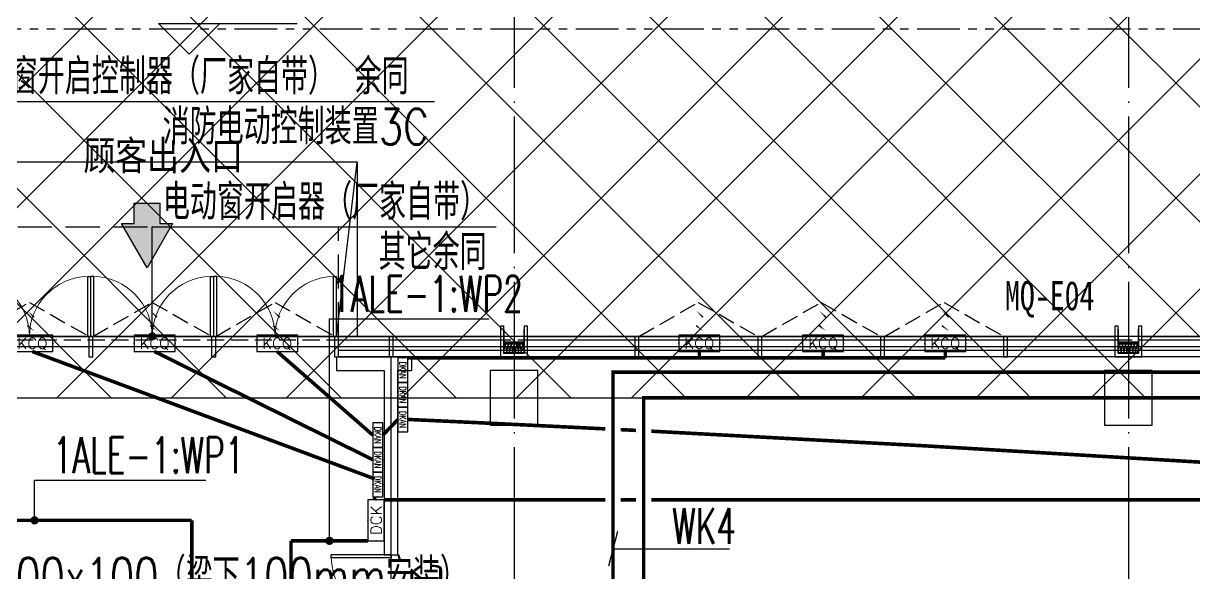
# Model space of a CAD drawing. Extents: x -233336 to 840473, y -28113 to 330904.
# Drawn here: x 25212 to 42356, y 23141 to 31182 of the extents above; entities that cross this region are included whole.
import ezdxf
from ezdxf.enums import TextEntityAlignment as Align
from ezdxf.xclip import XClip

# ---------------------------------------------------------------- set-up
doc = ezdxf.new("R2010")
doc.units = 0
doc.header["$LTSCALE"] = 1000
doc.header["$XCLIPFRAME"] = 2
for name, pattern in [('104-14# 核心筒$0$DOTE', [2.42, 2, -0.2, 0.02, -0.2]), ('14#楼幕墙$0$DASH', [0.35, 0.25, -0.1]), ('X-104 14#平面$0$$0$DASH', [0.35, 0.25, -0.1]), ('X-104 14#平面$0$PHANTOM2', [1.25, 0.625, -0.125, 0.125, -0.125, 0.125, -0.125])]:
    doc.linetypes.add(name, pattern=pattern)
doc.layers.get('0').update_dxf_attribs({"linetype": 'CONTINUOUS'})
doc.layers.get('Defpoints').update_dxf_attribs({"linetype": 'CONTINUOUS'})
for name, color, linetype in [('104-14# 核心筒$0$A_AXIS-轴线', 8, '104-14# 核心筒$0$DOTE'), ('104-14# 核心筒$0$A_STR-砼柱', 8, 'CONTINUOUS'), ('14#楼幕墙$0$A-C_玻璃幕墙', 8, 'CONTINUOUS'), ('14#楼幕墙$0$A-C_窗', 8, 'CONTINUOUS'), ('14#楼幕墙$0$A-C_门', 8, 'CONTINUOUS'), ('CABLETRAY_DIM', 80, 'CONTINUOUS'), ('DIM-动力', 80, 'CONTINUOUS'), ('DIM-插座', 80, 'CONTINUOUS'), ('EQUIP-动力', 80, 'CONTINUOUS'), ('WIRE-插座', 160, 'CONTINUOUS'), ('X-104 14#平面$0$01-标注_标高', 8, 'CONTINUOUS'), ('X-104 14#平面$0$02-TEXT_房间', 9, 'CONTINUOUS'), ('X-104 14#平面$0$02-TEXT_门窗', 9, 'CONTINUOUS'), ('X-104 14#平面$0$05-填充_天正', 8, 'CONTINUOUS'), ('X-104 14#平面$0$A-C_玻璃幕墙', 8, 'CONTINUOUS'), ('X-104 14#平面$0$A-C_门', 8, 'CONTINUOUS'), ('X-104 14#平面$0$A-E_楼梯', 8, 'CONTINUOUS'), ('X-104 14#平面$0$A-SUR_吊顶', 8, 'CONTINUOUS'), ('X-104 14#平面$0$A-TECH_结构', 8, 'CONTINUOUS'), ('X-104 14#平面$0$A_STR-砌块墙', 7, 'CONTINUOUS'), ('X-104 14#平面$0$DOOR_FIRE', 8, 'CONTINUOUS'), ('X-104 14#平面$0$DOOR_FIRE_TEXT', 7, 'CONTINUOUS')]:
    doc.layers.add(name, color=color, linetype=linetype)
doc.layers.add('X-104 14#平面$0$000套内', color=8, linetype='CONTINUOUS', lineweight=30)
doc.layers.add('X-104 14#平面$0$降板', color=8, linetype='CONTINUOUS', plot=False)
doc.styles.add('_TCH_DIM', font='ROMANS2', dxfattribs={"width": 0.8, "bigfont": 'HZDF2'})
doc.styles.add('_TEL_DIM', font='ROMANS2', dxfattribs={"width": 0.8, "height": 3.5, "bigfont": 'HZDF2'})
doc.styles.add('X-104 14#平面$0$_TCH_SPACE', font='STXIHEI.TTF', dxfattribs={"width": 0.8, "height": 5})
doc.styles.add('X-104 14#平面$0$_TCH_WINDOW', font='STXIHEI.TTF', dxfattribs={"width": 0.75, "height": 3.5})

# ---------------------------------------------------------------- blocks, each defined once
blk = doc.blocks.new('14#楼幕墙$0$A$C38D07553')
blk.add_lwpolyline([(-60, -300), (0, -300), (0, 0), (-60, 0)], close=True)
blk = doc.blocks.new('14#楼幕墙$0$$LinePat$岩棉板')
at = {"color": 0}
for p, q in [((0, -17), (12, -67)), ((12, -67), (24, -17))]:
    blk.add_line(p, q, dxfattribs=at)
for centre, start, end in [((12, -17), 0, 180), ((0, -67), 270, 0), ((24, -67), 180, 270)]:
    blk.add_arc(centre, 12, start, end, dxfattribs=at)
at = {"layer": 'Defpoints'}
blk.add_point((0, 0.1), dxfattribs=at)
at = {"layer": 'Defpoints', "color": 0}
blk.add_point((24, -84), dxfattribs=at)
blk = doc.blocks.new('*U155')
blk.add_lwpolyline([(300, 0), (0, 0), (0, 150), (300, 150)], close=True)
at = {"color": 8, "xscale": -1.785714284225998, "yscale": 1.782568518697715, "zscale": 1.782568518697715, "rotation": 180}
for p in [(0, 0), (43, 0), (86, 0), (129, 0), (171, 0), (214, 0), (257, 0)]:
    blk.add_blockref('14#楼幕墙$0$$LinePat$岩棉板', p, dxfattribs=at)
blk = doc.blocks.new('14#楼幕墙$0$A$C07E80D9E')
blk.add_lwpolyline([(-350, -50), (-50, -50), (-50, -450), (0, -450), (0, 0), (-400, 0), (-400, -450), (-350, -450)], close=True)
for points in [[(-50, -200), (-350, -200)], [(-50, -220), (-350, -220)]]:
    blk.add_lwpolyline(points)
at = {"layer": '14#楼幕墙$0$A-C_玻璃幕墙', "rotation": 180}
blk.add_blockref('*U155', (-50, -50), dxfattribs=at)
blk = doc.blocks.new('14#楼幕墙$0$A$C385D642F')
for p, q in [((32250, 27600), (32250, 27250)), ((32550, 27250), (32550, 27600)), ((41250, 27600), (41250, 27250)), ((41550, 27250), (41550, 27600))]:
    blk.add_line(p, q)
at = {"rotation": 180}
for p in [(32200, 27200), (41200, 27200)]:
    blk.add_blockref('14#楼幕墙$0$A$C07E80D9E', p, dxfattribs=at)
for p in [(26230, 27500), (28030, 27500), (29830, 27500), (30630, 27500), (34230, 27500), (36030, 27500), (37830, 27500), (39630, 27500)]:
    blk.add_blockref('14#楼幕墙$0$A$C38D07553', p)
blk = doc.blocks.new('14#楼幕墙$0$A$C22714246')
at = {"linetype": '14#楼幕墙$0$DASH'}
blk.add_lwpolyline([(1740, 497), (870, 0), (0, 497)], dxfattribs=at)
at = {"layer": '14#楼幕墙$0$A-C_玻璃幕墙', "color": 1}
blk.add_lwpolyline([(899, 122, 0, 25, 0), (802, 217, 0, 0, 0), (900, 340, 25, 0, 0), (796, 422, 0, 0, 0)], format="xyseb", dxfattribs=at)
blk = doc.blocks.new('14#楼幕墙$0$$DorLib2D$00000002')
for p, q in [((-0.5, 0), (-0.5, 0.4875)), ((-0.475, 0.4875), (-0.5, 0.4875)), ((-0.475, 0), (-0.475, 0.4875)), ((0.475, 0), (0.475, 0.4875)), ((0.475, 0.4875), (0.5, 0.4875)), ((0.5, 0), (0.5, 0.4875)), ((-0.5, 0), (-0.475, 0)), ((0.5, 0), (0.475, 0))]:
    blk.add_line(p, q)
at = {"lineweight": 13}
for centre, start, end in [((-0.4875, 0), 0, 88.53072), ((0.4875, 0), 91.46928, 180)]:
    blk.add_arc(centre, 0.4875, start, end, dxfattribs=at)
blk = doc.blocks.new('14#楼幕墙')
at = {"layer": '14#楼幕墙$0$A-C_玻璃幕墙'}
for p, q in [((29830, 26400), (53970, 26400)), ((53970, 26300), (29830, 26300))]:
    blk.add_line(p, q, dxfattribs=at)
at = {"layer": '14#楼幕墙$0$A-C_玻璃幕墙', "linetype": '14#楼幕墙$0$DASH', "ltscale": 2}
blk.add_lwpolyline([(24370, 26600), (29830, 26600), (29830, 28200), (24370, 28200)], close=True, dxfattribs=at)
at = {"layer": '14#楼幕墙$0$A-C_玻璃幕墙'}
for points in [[(23600, 26600), (32200, 26600)], [(32600, 26600), (41200, 26600)], [(41600, 26600), (50200, 26600)], [(29830, 26550), (32200, 26550)], [(32600, 26550), (41200, 26550)], [(41600, 26550), (50200, 26550)]]:
    blk.add_lwpolyline(points, dxfattribs=at)
blk.add_blockref('14#楼幕墙$0$A$C385D642F', (0, -900), dxfattribs=at)
at = {"layer": '14#楼幕墙$0$A-C_窗', "rotation": 180}
for p in [(26170, 27097), (27970, 27097), (29770, 27097), (35970, 27097), (37770, 27097), (39570, 27097)]:
    blk.add_blockref('14#楼幕墙$0$A$C22714246', p, dxfattribs=at)
at = {"layer": '14#楼幕墙$0$A-C_门', "xscale": -1800, "yscale": 1800, "zscale": 100}
for p in [(25300, 26600), (27100, 26600), (28900, 26600)]:
    blk.add_blockref('14#楼幕墙$0$$DorLib2D$00000002', p, dxfattribs=at)
blk = doc.blocks.new('_FZHK')
blk.add_lwpolyline([(-0.5, -0.5), (0.5, -0.5), (0.5, 0.5), (-0.5, 0.5)], close=True)
blk = doc.blocks.new('104-14# 核心筒')
at = {"layer": '104-14# 核心筒$0$A_AXIS-轴线'}
for p, q in [((32400, 54018.4), (32400, -8545.1)), ((41400, 54018.4), (41400, -8545.1)), ((-24839, 25700), (120259.9, 25700))]:
    blk.add_line(p, q, dxfattribs=at)
at = {"layer": '104-14# 核心筒$0$A_STR-砼柱', "xscale": 700, "yscale": 800, "zscale": 800}
for p in [(32400, 25700), (41400, 25700)]:
    blk.add_blockref('_FZHK', p, dxfattribs=at)
blk = doc.blocks.new('X-104 14#平面$0$sfafd')
at = {"layer": 'X-104 14#平面$0$05-填充_天正'}
blk.add_hatch(color=256, dxfattribs=at).paths.add_polyline_path([(0, 0), (-143, -205), (-307, -90), (-379, -192), (-590, 261), (-92, 217), (-164, 115)])
blk.add_lwpolyline([(0, 0), (-143, -205), (-307, -90), (-379, -192), (-590, 261), (-92, 217), (-164, 115)], close=True, dxfattribs=at)
blk = doc.blocks.new('X-104 14#平面$0$$DorLib2D$00000002')
for p, q in [((-0.5, 0), (-0.5, 0.4875)), ((-0.475, 0.4875), (-0.5, 0.4875)), ((-0.475, 0), (-0.475, 0.4875)), ((0.475, 0), (0.475, 0.4875)), ((0.475, 0.4875), (0.5, 0.4875)), ((0.5, 0), (0.5, 0.4875)), ((-0.5, 0), (-0.475, 0)), ((0.5, 0), (0.475, 0))]:
    blk.add_line(p, q)
at = {"lineweight": 13}
for centre, start, end in [((-0.4875, 0), 0, 88.53072), ((0.4875, 0), 91.46928, 180)]:
    blk.add_arc(centre, 0.4875, start, end, dxfattribs=at)
blk = doc.blocks.new('X-104 14#平面')
at = {"layer": 'X-104 14#平面$0$降板'}
h = blk.add_hatch(dxfattribs=at)
h.set_pattern_fill('ANSI37', color=256, scale=750)
h.set_pattern_definition([(45, (0, 0), (-841.899, 841.899), []), (135, (0, 0), (-841.899, -841.899), [])])
h.paths.add_polyline_path([(83500, 40800), (86400, 48900), (86400, 51400), (77509.2, 51400), (58917.8, 35800), (-4608.4, 35800), (-12111.5, -2800), (112466, -2800), (116300, 1125.5), (116300, 11750), (115900, 11750), (107700, -0.1), (86400, 0), (77400, 799.9), (59400, 799.9), (50400, 0), (-62.7, 0), (5400, 25700), (68400, 25700)])
at = {"layer": 'X-104 14#平面$0$000套内'}
blk.add_lwpolyline([(23400, 26450), (50400, 26450), (50400, -2050), (23450, -2050), (23450, 7800), (32350, 7800), (32350, 7600), (41500, 7600), (41500, 16600), (38350, 16600), (38350, 19250), (30600, 19250), (30600, 26300)], dxfattribs=at)
at = {"layer": 'X-104 14#平面$0$01-标注_标高'}
for p, q in [((27640.5, 30731.6), (27190.5, 31181.6)), ((27190.5, 31181.6), (29225.3, 31181.6)), ((27640.5, 30731.6), (28090.5, 31181.6))]:
    blk.add_line(p, q, dxfattribs=at)
at = {"layer": 'X-104 14#平面$0$A-C_玻璃幕墙'}
blk.add_lwpolyline([(-1359, -2200), (108091.7, -2200), (111291.5, 2370.2), (113380.4, 907.7), (115789.3, 4348.2), (113700.6, 5810.6), (116900.2, 10380.5), (116900.2, 38462.2), (99065.1, 43424.4), (96015.6, 32464.2), (85707.2, 35332.3), (87317.1, 41118.6), (83503.2, 42179.7), (66340.6, 26600), (4762.5, 26600)], close=True, dxfattribs=at)
at = {"layer": 'X-104 14#平面$0$A-E_楼梯'}
for p, q in [((30100, 29150), (24100, 29150)), ((29800, 26600), (30100, 29150)), ((30100, 29150), (30100, 26600)), ((30100, 26600), (24100, 26600))]:
    blk.add_line(p, q, dxfattribs=at)
at = {"layer": 'X-104 14#平面$0$A-SUR_吊顶', "linetype": 'X-104 14#平面$0$PHANTOM2'}
blk.add_line((57679.8, 31100), (9724.7, 31100), dxfattribs=at)
at = {"layer": 'X-104 14#平面$0$A-TECH_结构', "linetype": 'X-104 14#平面$0$$0$DASH'}
blk.add_lwpolyline([(87207.3, 41097.2), (85610.8, 35359.1), (96063.8, 32450.8), (99099.8, 43362.9), (116850.2, 38424.2), (116850.2, 10396.2), (108065.7, -2149.5), (-1297.3, -2149.5), (4803.7, 26550), (66359.9, 26550), (83516.4, 42124.1)], close=True, dxfattribs=at)
at = {"layer": 'X-104 14#平面$0$A_STR-砌块墙'}
for p, q in [((29800, 26300), (30600, 26300)), ((29800, 26300), (29800, 26100)), ((30600, 26300), (30900, 26300)), ((30900, 26300), (30900, 26100)), ((29800, 26100), (30500, 26100)), ((30500, 26100), (30500, 23400)), ((30700, 23400), (30700, 26100)), ((30700, 26100), (30900, 26100)), ((30500, 23400), (30700, 23400))]:
    blk.add_line(p, q, dxfattribs=at)
at = {"layer": 'X-104 14#平面$0$降板'}
blk.add_lwpolyline([(83500, 40800), (86400, 48900), (86400, 51400), (77509.2, 51400), (58917.8, 35800), (-4608.4, 35800), (-12111.5, -2800), (112466, -2800), (116300, 1125.5), (116300, 11750), (115900, 11750), (107700, -0.1), (86400, 0), (77400, 799.9), (59400, 799.9), (50400, 0), (-62.7, 0), (5400, 25700), (68400, 25700)], close=True, dxfattribs=at)
ref = blk.add_blockref('104-14# 核心筒', (0, 0))
XClip(ref).set_block_clipping_path([(-38664.3623821461, -25500), (139216.5485069363, 330900)])
blk.add_blockref('14#楼幕墙', (0, 0))
at = {"xscale": 1.5, "yscale": 1.5, "zscale": 1.5, "rotation": 124.9985697672247}
blk.add_blockref('X-104 14#平面$0$sfafd', (26837, 28551), dxfattribs=at)
at = {"layer": 'X-104 14#平面$0$A-C_门', "xscale": -1800, "yscale": 1800, "zscale": 100}
for p in [(25300, 26600), (27100, 26600), (28900, 26600)]:
    blk.add_blockref('X-104 14#平面$0$$DorLib2D$00000002', p, dxfattribs=at)
at = {"layer": 'X-104 14#平面$0$DOOR_FIRE'}
ref = blk.add_blockref('X-104 14#平面$0$$DorLib2D$00000002', (30600, 22500), dxfattribs=dict(at, xscale=-1800, yscale=1800, zscale=200, rotation=90))
ref.add_attrib('A', 'FM1823乙', (31324.6, 21535.8), dxfattribs={"layer": 'X-104 14#平面$0$DOOR_FIRE_TEXT', "height": 428.14, "rotation": 90, "style": 'X-104 14#平面$0$_TCH_WINDOW', "width": 0.75})
at = {"layer": 'X-104 14#平面$0$02-TEXT_房间', "style": 'X-104 14#平面$0$_TCH_SPACE', "width": 0.8}
blk.add_text('顾客出入口', height=428.14, dxfattribs=at).set_placement((26091.1, 29033.2))
at = {"layer": 'X-104 14#平面$0$02-TEXT_门窗', "style": 'X-104 14#平面$0$_TCH_WINDOW', "width": 0.75}
blk.add_text('MQ-E04', height=428.14, dxfattribs=at).set_placement((39592.5, 26981.5))
blk = doc.blocks.new('$equip$00001816')
for p, q in [((0.75, 0.6), (-0.75, 0.6)), ((-0.75, 0.6), (-0.75, 0)), ((0.75, 0), (0.75, 0.6)), ((-0.75, 0), (0.75, 0))]:
    blk.add_line(p, q)
for p in [(0, 0.6), (-0.75, 0.3), (0, 0), (0.75, 0.3)]:
    blk.add_point(p)
at = {"color": 7, "style": '_TEL_DIM'}
blk.add_attdef('$TEXT$', text='', height=0.4, dxfattribs=at).set_placement((0, 0.3), align=Align.MIDDLE_CENTER)
at = {"color": 7, "style": '_TEL_DIM', "flags": 1}
blk.add_attdef('A', text='', height=0.00002, dxfattribs=at).set_placement((0, 0), align=Align.MIDDLE_CENTER)

msp = doc.modelspace()

# ---------------------------------------------------------------- linework, layer by layer
at = {"layer": 'CABLETRAY_DIM'}
for p, q in [((29696.5, 23606.4), (29696.5, 26855.6)), ((29696.5, 26855.6), (32032.3, 26855.6)), ((25376, 23906.4), (25376, 24493.3)), ((25376, 24493.3), (27886.5, 24493.3))]:
    msp.add_line(p, q, dxfattribs=at)
at = {"layer": 'CABLETRAY_DIM', "const_width": 60}
for points in [[(25376, 23876.4, 1), (25376, 23936.4, 1)], [(29696.5, 23576.4, 1), (29696.5, 23636.4, 1)]]:
    msp.add_lwpolyline(points, format="xyb", close=True, dxfattribs=at)
at = {"layer": 'DIM-动力', "color": 80}
for p, q in [((23740, 30038.9), (31236.4, 30038.9)), ((27100, 26600), (27100, 28201.6)), ((27100, 28201.6), (32138.8, 28201.6))]:
    msp.add_line(p, q, dxfattribs=at)
at = {"layer": 'DIM-动力', "color": 80, "const_width": 60}
msp.add_lwpolyline([(27100, 26570, 1), (27100, 26630, 1)], format="xyb", close=True, dxfattribs=at)
at = {"layer": 'DIM-插座', "color": 80}
msp.add_line((33916.9, 23740.7), (33782.7, 23233.1), dxfattribs=at)
for points in [[(33849.8, 23486.9), (34586.4, 23486.9)], [(34586.4, 23486.9), (35555.7, 23486.9)]]:
    msp.add_lwpolyline(points, dxfattribs=at)
at = {"layer": 'WIRE-插座', "const_width": 52.5}
for points in [[(30357.3, 24514.3), (25344.7, 26377.7)], [(30333.3, 24792.9), (27134.1, 26377.7)], [(30333.3, 25152.9), (28930.5, 26377.7)], [(30477.3, 25152.9), (30700, 25383.9)], [(30357.3, 24206.4), (30357.3, 24252.9)]]:
    msp.add_lwpolyline(points, dxfattribs=at)
at = {"layer": 'WIRE-插座', "color": 160, "const_width": 52.5}
for points in [[(35114.4, 26377.7), (35114.4, 26300)], [(36928.7, 26377.7), (36928.7, 26300)], [(38719.3, 26377.7), (38719.3, 26283.9)], [(30844, 26283.9), (38719.3, 26283.9)], [(33849.8, 19731.2), (33849.8, 26076.3), (44753.5, 26076.3)], [(46606.7, 25700), (34299.8, 25700), (34299.8, 19731.2)], [(30500, 24206.4), (33737.3, 24206.4)], [(33962.3, 24206.4), (34187.3, 24206.4)], [(43799.1, 20405.4), (43799.1, 24206.4), (34412.3, 24206.4)], [(23740, 23906.4), (27679.5, 23906.4)], [(27679.5, 23906.4), (27679.5, 21515.4)], [(30260, 23606.4), (29133, 23606.4)], [(29133, 23606.4), (29133, 19172.8)]]:
    msp.add_lwpolyline(points, dxfattribs=at)
at = {"layer": 'WIRE-插座', "const_width": 52.5}
for points in [[(33736.4, 25245.6, 0.0009978), (30844, 25383.9)], [(34188.4, 25222.9, 0.0000777), (33963.2, 25234.3, 0.0000777)], [(46521, 24495.6, 0.0041803), (34411.2, 25211.7, 0.0041803)]]:
    msp.add_lwpolyline(points, format="xyb", dxfattribs=at)

# ---------------------------------------------------------------- block references
msp.add_blockref('X-104 14#平面', (0, 0))
at = {"layer": 'EQUIP-动力', "color": 80, "xscale": 400, "yscale": 400, "zscale": 400}
for p in [(25344.7, 26377.7), (27134.1, 26377.7), (28930.5, 26377.7), (35114.4, 26377.7), (36928.7, 26377.7), (38719.3, 26377.7)]:
    msp.add_blockref('$equip$00001816', p, dxfattribs=at).add_auto_attribs({'$TEXT$': 'KCQ'})
at = {"layer": 'EQUIP-动力', "color": 80}
ref = msp.add_blockref('$equip$00001816', (30700, 26103.9), dxfattribs=dict(at, xscale=240, yscale=240, zscale=240, rotation=270))
ref.add_attrib('$TEXT$', 'DKAN', dxfattribs={"layer": '0', "color": 7, "height": 96, "rotation": 270, "style": '_TEL_DIM', "width": 0.6}).set_placement((30772, 26103.9), align=Align.MIDDLE_CENTER)
ref = msp.add_blockref('$equip$00001816', (30700, 25743.9), dxfattribs=dict(at, xscale=240, yscale=240, zscale=240, rotation=270))
ref.add_attrib('$TEXT$', 'DKAN', dxfattribs={"layer": '0', "color": 7, "height": 96, "rotation": 270, "style": '_TEL_DIM', "width": 0.6}).set_placement((30772, 25743.9), align=Align.MIDDLE_CENTER)
ref = msp.add_blockref('$equip$00001816', (30700, 25383.9), dxfattribs=dict(at, xscale=240, yscale=240, zscale=240, rotation=270))
ref.add_attrib('$TEXT$', 'DKAN', dxfattribs={"layer": '0', "color": 7, "height": 96, "rotation": 270, "style": '_TEL_DIM', "width": 0.6}).set_placement((30772, 25383.9), align=Align.MIDDLE_CENTER)
ref = msp.add_blockref('$equip$00001816', (30333.3, 25152.9), dxfattribs=dict(at, xscale=240, yscale=240, zscale=240, rotation=270))
ref.add_attrib('$TEXT$', 'DKAN', dxfattribs={"layer": '0', "color": 7, "height": 96, "rotation": 270, "style": '_TEL_DIM', "width": 0.6}).set_placement((30405.3, 25152.9), align=Align.MIDDLE_CENTER)
ref = msp.add_blockref('$equip$00001816', (30333.3, 24792.9), dxfattribs=dict(at, xscale=240, yscale=240, zscale=240, rotation=270))
ref.add_attrib('$TEXT$', 'DKAN', dxfattribs={"layer": '0', "color": 7, "height": 96, "rotation": 270, "style": '_TEL_DIM', "width": 0.6}).set_placement((30405.3, 24792.9), align=Align.MIDDLE_CENTER)
ref = msp.add_blockref('$equip$00001816', (30333.3, 24432.9), dxfattribs=dict(at, xscale=240, yscale=240, zscale=240, rotation=270))
ref.add_attrib('$TEXT$', 'DKAN', dxfattribs={"layer": '0', "color": 7, "height": 96, "rotation": 270, "style": '_TEL_DIM', "width": 0.6}).set_placement((30405.3, 24432.9), align=Align.MIDDLE_CENTER)
at = {"layer": 'EQUIP-动力', "color": 80, "xscale": 400, "yscale": 400, "zscale": 400, "rotation": 90}
msp.add_blockref('$equip$00001816', (30500, 23906.4), dxfattribs=at).add_auto_attribs({'$TEXT$': 'DCK'})

# ---------------------------------------------------------------- texts
at = {"layer": 'CABLETRAY_DIM', "color": 7, "style": '_TEL_DIM'}
for s, height, width, p in [('1ALE-1:WP2', 525, 0.64, (29719.7, 26960.6)), ('1ALE-1:WP1', 525, 0.64, (25643.5, 24598.3)), ('非消防强电桥架300x100（梁下100mm安装）', 520.866, 0.8, (21975.9, 22835.9))]:
    msp.add_text(s, height=height, dxfattribs=dict(at, width=width)).set_placement(p)
at = {"layer": 'DIM-动力', "color": 7, "width": 0.8}
for s, height, style, p in [('电动窗开启控制器（厂家自带） 余同', 520.866, '_TCH_DIM', (24235.7, 30143.9)), ('消防电动控制装置3C', 520.87, '_TCH_DIM', (27252.2, 29408.9)), ('电动窗开启器（厂家自带）', 520.866, '_TEL_DIM', (27255.5, 28306.6)), ('其它余同', 520.87, '_TEL_DIM', (30417, 27571.6))]:
    msp.add_text(s, height=height, dxfattribs=dict(at, style=style)).set_placement(p)
at = {"layer": 'DIM-插座', "color": 7, "style": '_TEL_DIM', "width": 0.64}
msp.add_text('WK4', height=525, dxfattribs=at).set_placement((34717.7, 23561.9))

doc.saveas('drawing.dxf')
